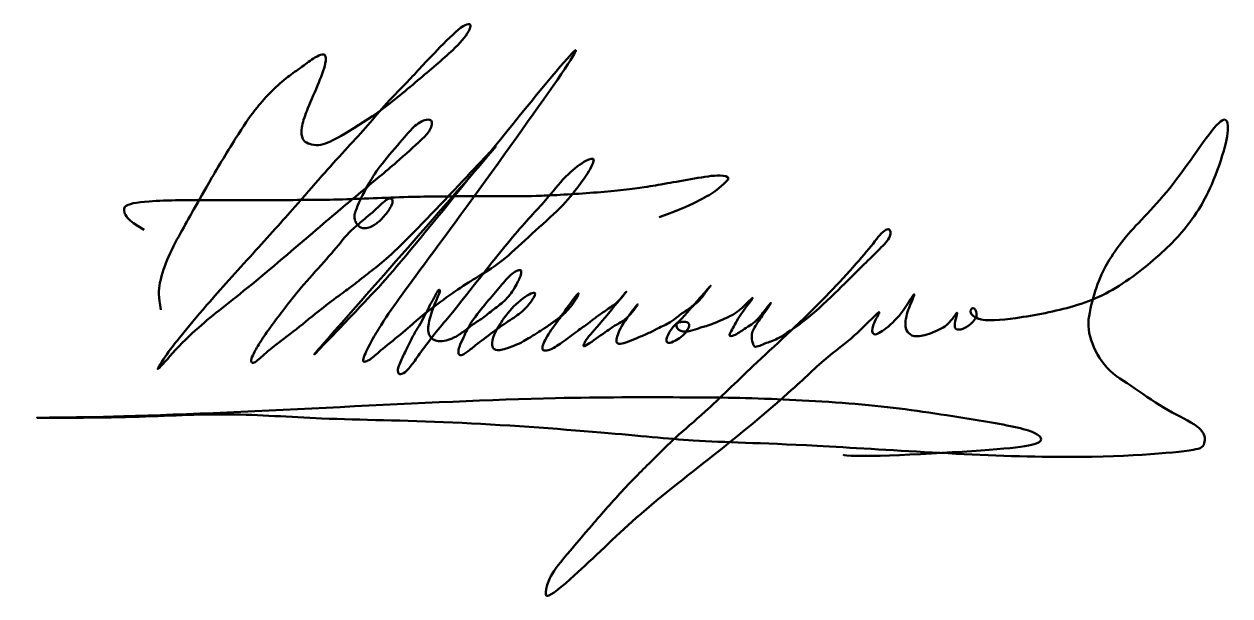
# Model space of a CAD drawing. Header units: millimetres. Extents: x -1.2 to 14.7, y -2.1 to 5.5.
import ezdxf

# ---------------------------------------------------------------- set-up
doc = ezdxf.new("R2010")
doc.units = ezdxf.units.MM
doc.layers.add('A-ANNO-NOTE', color=131, linetype='Continuous', lineweight=50)

msp = doc.modelspace()

# ---------------------------------------------------------------- linework, layer by layer
at = {"layer": 'A-ANNO-NOTE', "color": 5}
for points, knots in [([(0.581, 1.704), (0.546, 1.871), (0.559, 2.088), (0.683, 2.427), (0.865, 2.766), (1.046, 3.078), (1.203, 3.371), (1.65, 4.109), (1.804, 4.327), (2.036, 4.593), (2.253, 4.786), (2.417, 4.896), (2.614, 5.043), (2.709, 5.087), (2.765, 5.077), (2.765, 4.952), (2.648, 4.652), (2.509, 4.343), (2.437, 4.134), (2.436, 3.997), (2.481, 3.919), (2.588, 3.88), (2.735, 3.879), (2.975, 4.006), (3.507, 4.336), (3.921, 4.693), (4.435, 5.122), (4.636, 5.344), (4.684, 5.476), (4.637, 5.488), (4.531, 5.439), (4.191, 5.102), (3.835, 4.708), (3.535, 4.411), (3.281, 4.099), (3.014, 3.814), (2.664, 3.428), (2.354, 3.061), (1.803, 2.454), (1.193, 1.78), (0.868, 1.382), (0.663, 1.131), (0.462, 0.811), (0.768, 1.173), (1.123, 1.526), (1.717, 1.97), (2.78, 2.888), (3.149, 3.196), (3.67, 3.63), (3.999, 3.925), (4.13, 4.054), (4.163, 4.144), (4.163, 4.202), (4.126, 4.224), (4.037, 4.208), (3.922, 4.128), (3.826, 4.015), (3.495, 3.636), (3.372, 3.449), (3.248, 3.226), (3.19, 3.104), (3.156, 3.011), (3.134, 2.95), (3.145, 2.886), (3.168, 2.835), (3.224, 2.779), (3.326, 2.778), (3.437, 2.842), (3.54, 2.944), (3.631, 3.069), (3.654, 3.154), (3.601, 3.192), (3.508, 3.115), (3.408, 3.015), (3.285, 2.92), (3.217, 2.852), (3.072, 2.739), (2.952, 2.582), (2.693, 2.285), (2.393, 1.954), (2.213, 1.717), (2.03, 1.477), (1.91, 1.306), (1.811, 1.136), (1.764, 1.037), (1.792, 0.988), (1.858, 1.026), (2.008, 1.175), (2.313, 1.395), (2.602, 1.636), (2.911, 1.876), (3.098, 2.006), (3.346, 2.213), (3.655, 2.39), (6.177, 5.173), (2.487, 0.983), (2.534, 1.029), (3.421, 1.961), (3.723, 2.261), (7.445, 6.96), (4.003, 2.203), (3.618, 1.713), (3.353, 1.275), (3.227, 1.008), (3.288, 1.013), (3.385, 1.069), (3.494, 1.177), (3.837, 1.443), (3.984, 1.589), (4.284, 1.814), (4.587, 2.032), (4.84, 2.177), (5.154, 2.388), (5.468, 2.7), (5.867, 3.044), (6.086, 3.312), (6.251, 3.547), (6.334, 3.724), (6.194, 3.687), (5.923, 3.477), (5.67, 3.143), (5.341, 2.817), (4.717, 2.024), (4.476, 1.717), (4.267, 1.469), (4.072, 1.222), (3.949, 1.047), (3.847, 0.903), (3.747, 0.833), (3.705, 0.877), (3.72, 0.964), (3.814, 1.154), (3.908, 1.354), (3.994, 1.491), (4.059, 1.602), (4.135, 1.764), (4.205, 1.884), (4.251, 1.982), (4.283, 1.95), (4.211, 1.827), (4.103, 1.496), (4.112, 1.388), (4.161, 1.317), (4.227, 1.286), (4.334, 1.286), (4.439, 1.323), (4.557, 1.391), (4.703, 1.513), (4.826, 1.583), (4.986, 1.716), (5.145, 1.827), (5.266, 1.999), (5.348, 2.172), (5.348, 2.251), (5.212, 2.188), (5.048, 1.986), (4.905, 1.823), (4.677, 1.544), (4.592, 1.363), (4.527, 1.225), (4.504, 1.138), (4.534, 1.086), (4.618, 1.134), (4.725, 1.223), (4.949, 1.391), (5.172, 1.557), (5.351, 1.66), (5.498, 1.834), (5.564, 1.974), (5.322, 1.841), (5.113, 1.603), (4.987, 1.393), (4.945, 1.239), (4.987, 1.164), (5.081, 1.164), (5.345, 1.259), (5.489, 1.359), (5.597, 1.421), (5.707, 1.497), (5.842, 1.591), (5.948, 1.68), (6.057, 1.817), (6.13, 1.966), (6.027, 1.84), (5.854, 1.594), (5.688, 1.367), (5.642, 1.269), (5.622, 1.215), (5.622, 1.175), (5.651, 1.158), (5.74, 1.173), (5.877, 1.261), (6.1, 1.435), (6.217, 1.51), (6.329, 1.604), (6.436, 1.678), (6.602, 1.785), (6.719, 1.923), (6.777, 2.005), (6.382, 1.504), (6.212, 1.334), (6.166, 1.236), (6.153, 1.191), (6.463, 1.414), (6.573, 1.491), (6.654, 1.528), (6.788, 1.633), (6.898, 1.789), (6.883, 1.789), (6.613, 1.42), (6.602, 1.301), (6.602, 1.271), (6.631, 1.242), (6.745, 1.272), (6.863, 1.326), (7.011, 1.383), (7.142, 1.454), (7.233, 1.497), (7.314, 1.534), (7.426, 1.627), (7.565, 1.721), (7.702, 1.816), (7.823, 2), (7.883, 2.06), (7.675, 1.83), (7.64, 1.781), (7.565, 1.706), (7.495, 1.607), (7.322, 1.458), (7.277, 1.362), (7.257, 1.29), (7.276, 1.258), (7.352, 1.271), (7.544, 1.395), (7.585, 1.545), (7.472, 1.545), (7.401, 1.533), (7.388, 1.483), (7.43, 1.422), (7.541, 1.402), (7.726, 1.476), (7.778, 1.475), (8.179, 1.644), (8.285, 1.749), (8.48, 1.943), (8.215, 1.618), (8.13, 1.437), (8.08, 1.352), (8.151, 1.352), (8.321, 1.47), (8.459, 1.549), (8.611, 1.765), (8.669, 1.822), (8.562, 1.671), (8.43, 1.484), (8.375, 1.366), (8.411, 1.23), (8.439, 1.201), (8.563, 1.258), (8.639, 1.278), (8.835, 1.369), (9.237, 1.67), (9.631, 2.062), (9.844, 2.273), (10.066, 2.494), (10.238, 2.664), (10.216, 2.792), (10.091, 2.72), (9.993, 2.551), (9.23, 1.709), (8.449, 1.01), (7.806, 0.372), (7.395, 0.029), (7.106, -0.258), (6.704, -0.657), (6.271, -1.153), (5.993, -1.482), (5.723, -1.801), (5.662, -2.025), (5.662, -2.144), (6.11, -1.77), (6.946, -0.94), (7.87, -0.249), (8.916, 0.623), (9.37, 1.074), (9.683, 1.292), (10.02, 1.627), (10.11, 1.717), (9.976, 1.486), (9.975, 1.331), (10.183, 1.46), (10.376, 1.652), (10.536, 1.927), (10.551, 1.912), (10.431, 1.658), (10.406, 1.457), (10.481, 1.366), (10.593, 1.336), (10.849, 1.423), (11.009, 1.515), (11.146, 1.751), (11.047, 1.48), (11.104, 1.422), (11.253, 1.476), (11.392, 1.614), (11.327, 1.754), (11.249, 1.677), (11.391, 1.535), (11.922, 1.589), (12.735, 1.744), (13.32, 2.027), (14.006, 2.619), (14.276, 2.989), (14.438, 3.266), (14.705, 3.963), (14.711, 4.501), (13.958, 3.287), (13.365, 2.737), (13.128, 2.388), (12.981, 2.135), (12.843, 1.66), (12.818, 1.386), (13.048, 0.91), (13.381, 0.725), (13.808, 0.4), (14.239, 0.207), (14.378, 0.066), (14.378, -0.113), (14.216, -0.172), (12.487, -0.317), (8.927, -0.057), (7.728, -0.053), (6.547, 0.075), (4.293, 0.24), (2.812, 0.245), (1.419, 0.347), (0.256, 0.27), (-1.642, 0.276), (-0.001, 0.271), (2.991, 0.418), (5.679, 0.55), (7.401, 0.544), (8.449, 0.541), (10.081, 0.45), (11.083, 0.288), (12.122, 0.12), (12.305, -0.065), (11.789, -0.154), (9.609, -0.261), (9.596, -0.212)], [0, 0, 0, 0, 0.0008191, 0.0018727, 0.0030833, 0.0042618, 0.0059637, 0.007563, 0.0091848, 0.0101795, 0.011099, 0.0119011, 0.012501, 0.0129465, 0.0132605, 0.0138118, 0.0146718, 0.0156366, 0.0163989, 0.0168887, 0.0172613, 0.0176453, 0.0182271, 0.0193694, 0.0209489, 0.0229635, 0.0246208, 0.0258339, 0.0263689, 0.0267041, 0.0274096, 0.0286422, 0.0302083, 0.0316904, 0.0330193, 0.0344565, 0.0359786, 0.03797, 0.0403852, 0.0428383, 0.0447492, 0.046079, 0.0473641, 0.0488422, 0.0507185, 0.0536137, 0.0564874, 0.0592909, 0.0610409, 0.0624661, 0.0632547, 0.0636241, 0.063839, 0.0640483, 0.0643468, 0.0647606, 0.0656264, 0.0665838, 0.0676583, 0.0683295, 0.0688638, 0.0691912, 0.0694419, 0.0696463, 0.0698651, 0.070125, 0.070463, 0.0708724, 0.0713396, 0.0717638, 0.0721017, 0.0724019, 0.0727594, 0.0732155, 0.0736452, 0.0741221, 0.0746446, 0.0754927, 0.0766281, 0.0778734, 0.0790175, 0.0799015, 0.080675, 0.0812387, 0.081635, 0.0818994, 0.0822748, 0.0830002, 0.0840544, 0.0853041, 0.0863933, 0.0874234, 0.0884153, 0.0932647, 0.1038666, 0.1141517, 0.1217358, 0.1236799, 0.1321081, 0.1455513, 0.1592102, 0.1668727, 0.1684365, 0.1693856, 0.1698984, 0.1702561, 0.1710215, 0.1718896, 0.1730005, 0.1740452, 0.1751833, 0.176324, 0.1775409, 0.1790141, 0.1804529, 0.1817208, 0.1826281, 0.1833154, 0.1840645, 0.1850563, 0.1863965, 0.1884648, 0.1905025, 0.1923871, 0.1935122, 0.1944445, 0.1952155, 0.1957756, 0.196168, 0.1964643, 0.1968595, 0.1974294, 0.1980804, 0.19864, 0.1991543, 0.1996423, 0.2001085, 0.2004284, 0.2007527, 0.2013389, 0.2019943, 0.2025884, 0.2028815, 0.2031734, 0.2034914, 0.2038787, 0.2043571, 0.2048686, 0.2054595, 0.2060544, 0.206725, 0.2073765, 0.2079014, 0.2083598, 0.2088943, 0.2095792, 0.2104952, 0.2113444, 0.2121243, 0.2126082, 0.2129398, 0.2132106, 0.2135347, 0.2140995, 0.2148618, 0.2156985, 0.2164771, 0.2171219, 0.2178424, 0.2186615, 0.2195778, 0.2203678, 0.2209048, 0.2212767, 0.2217805, 0.2223822, 0.2230177, 0.2234923, 0.2239538, 0.2244311, 0.2249535, 0.2254774, 0.2260261, 0.2267128, 0.2275265, 0.2282818, 0.2287704, 0.2289959, 0.22914, 0.2293205, 0.2296341, 0.2302204, 0.2308594, 0.2314806, 0.2319349, 0.232453, 0.2330095, 0.2335326, 0.2345373, 0.2356066, 0.2366854, 0.2371178, 0.2377044, 0.2383188, 0.2389802, 0.2394106, 0.2399036, 0.2403153, 0.2410408, 0.2416877, 0.2423513, 0.2425597, 0.2427667, 0.2430819, 0.2435266, 0.2440046, 0.2444515, 0.2448218, 0.2451886, 0.2456287, 0.2461537, 0.2467603, 0.247276, 0.2479475, 0.2484448, 0.248966, 0.2492809, 0.2497794, 0.2502767, 0.2507243, 0.2509624, 0.2511698, 0.2515445, 0.2520495, 0.2525931, 0.2529653, 0.2532242, 0.253441, 0.2537027, 0.2541246, 0.2545218, 0.255272, 0.2559679, 0.2569076, 0.2578292, 0.2588066, 0.2595913, 0.2599955, 0.2604069, 0.2608843, 0.2615739, 0.2621261, 0.2627076, 0.2632486, 0.2638439, 0.2643901, 0.2647316, 0.2650793, 0.2653589, 0.2658294, 0.2667001, 0.2680928, 0.2695778, 0.2708565, 0.2717919, 0.272541, 0.2731038, 0.2736161, 0.27523, 0.2778328, 0.2812127, 0.283935, 0.2859566, 0.2876067, 0.2893915, 0.2912021, 0.2928496, 0.2940317, 0.2948727, 0.2958951, 0.2979513, 0.3011397, 0.3051795, 0.3086312, 0.3112379, 0.3128738, 0.3139496, 0.3149005, 0.3155016, 0.31623, 0.3169642, 0.3178769, 0.3185453, 0.3192224, 0.319774, 0.3204316, 0.3209083, 0.3214594, 0.3220827, 0.3228794, 0.3236958, 0.3244003, 0.324978, 0.3254544, 0.3260102, 0.3265133, 0.3270216, 0.3279441, 0.3296527, 0.3318524, 0.3344595, 0.3366621, 0.3385046, 0.3401729, 0.3419286, 0.3448966, 0.3479321, 0.3508408, 0.3525061, 0.3538291, 0.3549912, 0.3564111, 0.3577065, 0.3592878, 0.3608081, 0.3621279, 0.3630574, 0.363658, 0.3659403, 0.3719292, 0.3790423, 0.3855557, 0.3906378, 0.3960275, 0.4016467, 0.4060688, 0.4109476, 0.4160938, 0.4232406, 0.4312555, 0.4393581, 0.4453305, 0.4501469, 0.4541907, 0.4582396, 0.4607844, 0.4627909, 0.4660344, 0.4690489, 0.4690489, 0.4690489, 0.4690489]), ([(0.36, 2.762), (0.124, 2.898), (0.093, 3.015), (0.093, 3.096), (0.432, 3.155), (1.406, 3.155), (2.099, 3.155), (2.968, 3.155), (3.895, 3.204), (4.611, 3.204), (5.239, 3.204), (5.507, 3.204), (6.376, 3.25), (6.981, 3.324), (7.208, 3.364), (7.621, 3.437), (7.957, 3.496), (8.108, 3.456), (8.046, 3.395), (7.933, 3.282), (7.685, 3.138), (7.479, 3.042), (7.167, 2.929)], [0, 0, 0, 0, 0.0137387, 0.0295478, 0.0700441, 0.1282925, 0.2017488, 0.2738896, 0.3466859, 0.4124946, 0.4591794, 0.5103383, 0.5609622, 0.6104998, 0.6469758, 0.6756979, 0.70225, 0.7191671, 0.7308104, 0.7462384, 0.7657549, 0.7902645, 0.7902645, 0.7902645, 0.7902645])]:
    msp.add_open_spline(points, degree=3, knots=knots, dxfattribs=at)

doc.saveas('drawing.dxf')
